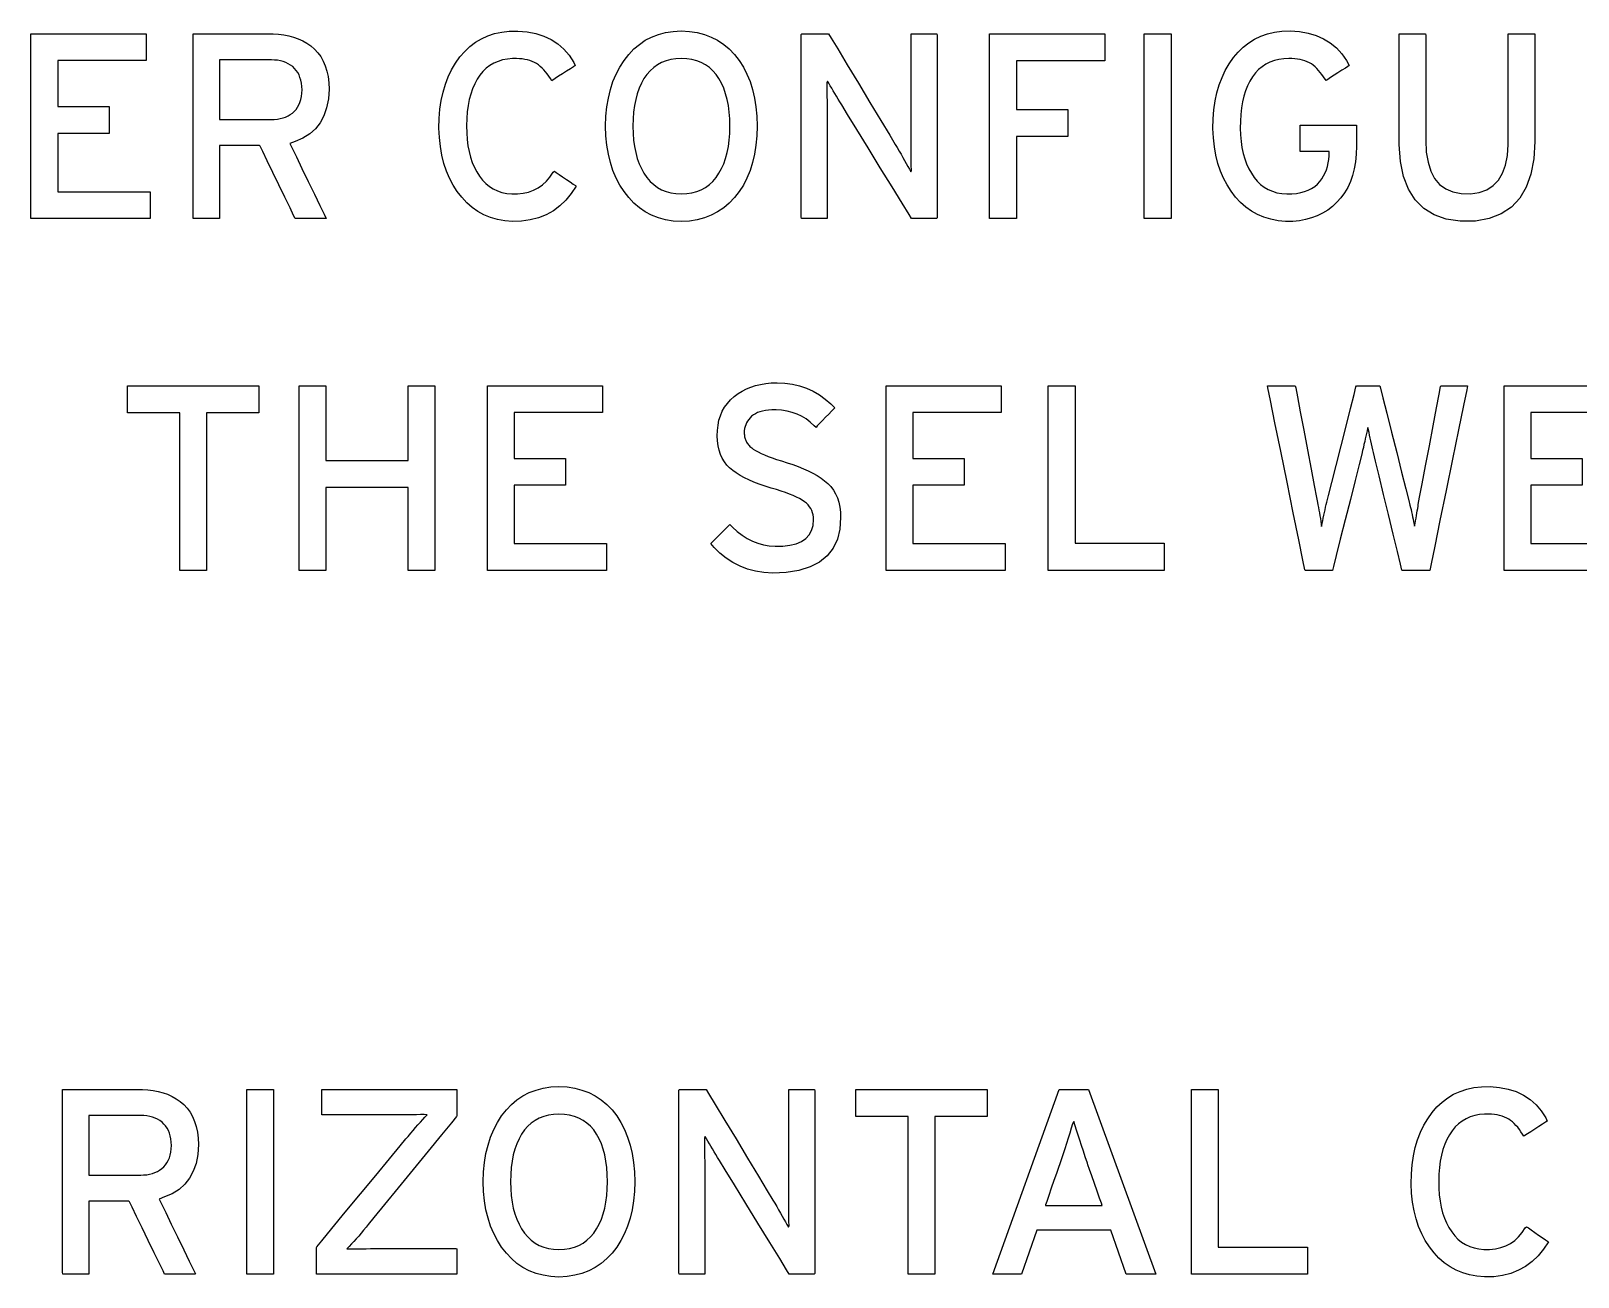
# Model space of a CAD drawing. Extents: x 1 to 47.7, y 0.2 to 33.4.
# Drawn here: x 8.241 to 10.44, y 23.892 to 25.662 of the extents above; entities that cross this region are included whole.
import ezdxf

# ---------------------------------------------------------------- set-up
doc = ezdxf.new("R2010")
doc.units = 0
doc.header["$MEASUREMENT"] = 0
doc.layers.add('6_0____DWG', color=7, linetype='CONTINUOUS')

msp = doc.modelspace()

# ---------------------------------------------------------------- linework, layer by layer
at = {"layer": '6_0____DWG'}
for points in [[(9.016, 25.4418), (9.0091, 25.4312), (9.0015, 25.4218), (8.993, 25.4137), (8.9837, 25.4068), (8.9735, 25.4012), (8.9626, 25.3969), (8.9508, 25.3939), (8.9383, 25.3921), (8.9255, 25.3917), (8.9145, 25.3927), (8.9041, 25.3946), (8.8943, 25.3974), (8.885, 25.4012), (8.8763, 25.406), (8.8681, 25.4117), (8.8606, 25.4184), (8.8535, 25.426), (8.847, 25.4344), (8.8411, 25.4434), (8.836, 25.4531), (8.8316, 25.4634), (8.828, 25.4743), (8.8251, 25.4858), (8.823, 25.498), (8.8216, 25.5109), (8.821, 25.5243), (8.8213, 25.5381), (8.8224, 25.5512), (8.8242, 25.5637), (8.8268, 25.5755), (8.8301, 25.5868), (8.8341, 25.5974), (8.839, 25.6074), (8.8446, 25.6167), (8.8509, 25.6255), (8.8577, 25.6334), (8.865, 25.6403), (8.8729, 25.6463), (8.8814, 25.6514), (8.8905, 25.6555), (8.9001, 25.6586), (8.9103, 25.6608), (8.921, 25.6621), (8.9332, 25.6623), (8.9464, 25.6612), (8.9587, 25.6588), (8.9701, 25.6551), (8.9805, 25.6502), (8.99, 25.644), (8.9985, 25.6365), (9.006, 25.6278), (9.0126, 25.6178), (9.0145, 25.6132), (9.012, 25.6115), (9.0078, 25.6088), (9.0025, 25.6054), (8.9967, 25.6017), (8.9911, 25.5981), (8.9863, 25.595), (8.9828, 25.5927), (8.9812, 25.5917), (8.9793, 25.5948), (8.9771, 25.5982), (8.9748, 25.6014), (8.9724, 25.6044), (8.97, 25.6071), (8.9675, 25.6097), (8.965, 25.612), (8.9624, 25.6141), (8.9597, 25.616), (8.9568, 25.6176), (8.9536, 25.619), (8.9503, 25.6202), (8.9468, 25.6212), (8.9432, 25.622), (8.9393, 25.6226), (8.9353, 25.623), (8.9311, 25.6232), (8.9255, 25.6232), (8.9182, 25.6225), (8.9114, 25.6212), (8.905, 25.6192), (8.899, 25.6166), (8.8934, 25.6133), (8.8883, 25.6094), (8.8835, 25.6049), (8.8792, 25.5996), (8.8753, 25.5937), (8.8718, 25.5873), (8.8687, 25.5803), (8.8661, 25.5728), (8.864, 25.5648), (8.8623, 25.5563), (8.8611, 25.5473), (8.8604, 25.5378), (8.8601, 25.5278), (8.8604, 25.5178), (8.861, 25.5084), (8.8622, 25.4994), (8.8638, 25.491), (8.8658, 25.483), (8.8683, 25.4755), (8.8713, 25.4685), (8.8748, 25.462), (8.8787, 25.456), (8.8829, 25.4504), (8.8876, 25.4456), (8.8927, 25.4414), (8.8982, 25.4379), (8.9041, 25.4351), (8.9105, 25.433), (8.9173, 25.4316), (8.9245, 25.4309), (8.9325, 25.4309), (8.9407, 25.4317), (8.9484, 25.4334), (8.9556, 25.436), (8.9622, 25.4394), (8.9683, 25.4437), (8.9738, 25.4488), (8.9788, 25.4548), (8.9833, 25.4617), (8.985, 25.4632), (8.9877, 25.4614), (8.9918, 25.4586), (8.9968, 25.4551), (9.0022, 25.4513), (9.0074, 25.4478), (9.0118, 25.4447), (9.0149, 25.4426)], [(9.2732, 25.5271), (9.2728, 25.5132), (9.2715, 25.4999), (9.2695, 25.4872), (9.2667, 25.4753), (9.2631, 25.464), (9.2588, 25.4534), (9.2536, 25.4435), (9.2477, 25.4343), (9.241, 25.4256), (9.2336, 25.4178), (9.2257, 25.4111), (9.2171, 25.4053), (9.2079, 25.4006), (9.1982, 25.3968), (9.1878, 25.3941), (9.1769, 25.3923), (9.1654, 25.3916), (9.154, 25.3923), (9.1432, 25.3941), (9.1329, 25.3968), (9.1233, 25.4006), (9.1143, 25.4053), (9.1058, 25.4111), (9.098, 25.4178), (9.0908, 25.4256), (9.0841, 25.4343), (9.078, 25.4435), (9.0728, 25.4534), (9.0683, 25.464), (9.0646, 25.4753), (9.0618, 25.4872), (9.0597, 25.4999), (9.0584, 25.5132), (9.0579, 25.5271), (9.0584, 25.5411), (9.0597, 25.5544), (9.0618, 25.5671), (9.0646, 25.5791), (9.0683, 25.5904), (9.0728, 25.6011), (9.078, 25.6111), (9.0841, 25.6205), (9.0908, 25.6291), (9.098, 25.6368), (9.1058, 25.6434), (9.1143, 25.6491), (9.1233, 25.6538), (9.1329, 25.6574), (9.1432, 25.6601), (9.154, 25.6618), (9.1654, 25.6624), (9.1769, 25.6618), (9.1878, 25.6601), (9.1982, 25.6574), (9.2079, 25.6538), (9.2171, 25.6491), (9.2257, 25.6434), (9.2336, 25.6368), (9.241, 25.6291), (9.2477, 25.6205), (9.2536, 25.6111), (9.2588, 25.6011), (9.2631, 25.5904), (9.2667, 25.5791), (9.2695, 25.5671), (9.2715, 25.5544), (9.2728, 25.5411)], [(10.1252, 25.4985), (10.1248, 25.4873), (10.1237, 25.4766), (10.1219, 25.4666), (10.1195, 25.4571), (10.1164, 25.4483), (10.1126, 25.4401), (10.1081, 25.4324), (10.1029, 25.4254), (10.0971, 25.419), (10.0908, 25.4131), (10.0841, 25.4079), (10.0769, 25.4035), (10.0693, 25.3997), (10.0613, 25.3967), (10.0528, 25.3944), (10.0439, 25.3928), (10.0346, 25.3918), (10.0243, 25.3918), (10.0135, 25.3928), (10.0032, 25.3948), (9.9935, 25.3977), (9.9844, 25.4015), (9.9758, 25.4063), (9.9677, 25.4121), (9.9603, 25.4187), (9.9533, 25.4263), (9.9469, 25.4347), (9.9411, 25.4437), (9.936, 25.4532), (9.9317, 25.4634), (9.9281, 25.4743), (9.9252, 25.4857), (9.9231, 25.4978), (9.9218, 25.5105), (9.9211, 25.5239), (9.9214, 25.5375), (9.9224, 25.5505), (9.9241, 25.5629), (9.9266, 25.5747), (9.9299, 25.5859), (9.9339, 25.5965), (9.9386, 25.6064), (9.944, 25.6158), (9.9502, 25.6245), (9.9569, 25.6324), (9.9641, 25.6394), (9.9719, 25.6455), (9.9802, 25.6507), (9.9891, 25.6549), (9.9985, 25.6582), (10.0085, 25.6605), (10.0191, 25.662), (10.0306, 25.6624), (10.0439, 25.6615), (10.0563, 25.6594), (10.0677, 25.656), (10.0783, 25.6514), (10.0878, 25.6455), (10.0965, 25.6384), (10.1042, 25.6301), (10.111, 25.6205), (10.1148, 25.6133), (10.1129, 25.6121), (10.1092, 25.6097), (10.1042, 25.6065), (10.0987, 25.603), (10.0931, 25.5994), (10.088, 25.5961), (10.0841, 25.5936), (10.0819, 25.5922), (10.0805, 25.5939), (10.0783, 25.5974), (10.076, 25.6006), (10.0736, 25.6036), (10.0712, 25.6064), (10.0688, 25.609), (10.0662, 25.6114), (10.0636, 25.6136), (10.0609, 25.6156), (10.0581, 25.6172), (10.055, 25.6186), (10.0518, 25.6198), (10.0485, 25.6209), (10.0449, 25.6217), (10.0412, 25.6224), (10.0373, 25.6229), (10.0332, 25.6232), (10.029, 25.6233), (10.0219, 25.6229), (10.0149, 25.622), (10.0083, 25.6203), (10.0021, 25.6181), (9.9963, 25.6152), (9.9909, 25.6116), (9.986, 25.6075), (9.9814, 25.6027), (9.9772, 25.5972), (9.9735, 25.5911), (9.9702, 25.5845), (9.9673, 25.5773), (9.965, 25.5697), (9.963, 25.5616), (9.9616, 25.553), (9.9606, 25.5439), (9.96, 25.5343), (9.9599, 25.5243), (9.9603, 25.5146), (9.9611, 25.5054), (9.9623, 25.4966), (9.9641, 25.4884), (9.9663, 25.4806), (9.9689, 25.4734), (9.972, 25.4666), (9.9756, 25.4603), (9.9796, 25.4544), (9.984, 25.4491), (9.9888, 25.4444), (9.994, 25.4405), (9.9996, 25.4372), (10.0056, 25.4346), (10.012, 25.4326), (10.0188, 25.4314), (10.0261, 25.4308), (10.0332, 25.431), (10.0397, 25.4316), (10.0457, 25.4327), (10.0513, 25.4342), (10.0565, 25.4362), (10.0613, 25.4386), (10.0656, 25.4414), (10.0694, 25.4447), (10.0729, 25.4484), (10.0757, 25.4524), (10.0783, 25.4566), (10.0804, 25.4609), (10.0823, 25.4653), (10.0838, 25.47), (10.085, 25.4748), (10.0858, 25.4798), (10.0863, 25.4849), (10.0864, 25.49), (10.0864, 25.49), (10.0864, 25.4901), (10.0864, 25.4903), (10.0864, 25.4904), (10.0864, 25.4906), (10.0864, 25.4908), (10.0864, 25.491), (10.0864, 25.491), (10.0864, 25.4911), (10.0842, 25.4911), (10.0798, 25.4911), (10.0737, 25.4911), (10.0669, 25.4911), (10.0599, 25.4911), (10.0535, 25.4911), (10.0484, 25.4911), (10.0454, 25.4911), (10.0449, 25.4913), (10.0449, 25.4937), (10.0449, 25.4981), (10.0449, 25.5037), (10.0449, 25.5101), (10.0449, 25.5164), (10.0449, 25.522), (10.0449, 25.5263), (10.0449, 25.5285), (10.046, 25.5287), (10.052, 25.5287), (10.062, 25.5287), (10.0744, 25.5287), (10.088, 25.5287), (10.1013, 25.5287), (10.1128, 25.5287), (10.1212, 25.5287), (10.1251, 25.5287), (10.1252, 25.528), (10.1252, 25.5254), (10.1252, 25.5215), (10.1252, 25.5167), (10.1252, 25.5116), (10.1252, 25.5067), (10.1252, 25.5025), (10.1252, 25.4996)], [(8.6648, 25.5798), (8.6638, 25.5658), (8.6614, 25.5532), (8.6575, 25.542), (8.6522, 25.532), (8.6455, 25.5234), (8.6373, 25.516), (8.6277, 25.51), (8.6166, 25.5054), (8.6091, 25.5025), (8.6123, 25.4959), (8.6183, 25.4834), (8.6263, 25.4669), (8.6352, 25.4486), (8.644, 25.4304), (8.6518, 25.4142), (8.6577, 25.4021), (8.6606, 25.3961), (8.6598, 25.3958), (8.6561, 25.3958), (8.6503, 25.3958), (8.6432, 25.3958), (8.6356, 25.3958), (8.6283, 25.3958), (8.6222, 25.3958), (8.6181, 25.3958), (8.6167, 25.3959), (8.6145, 25.4004), (8.6093, 25.4111), (8.602, 25.4262), (8.5936, 25.4437), (8.5849, 25.4615), (8.5769, 25.4779), (8.5707, 25.4909), (8.567, 25.4985), (8.5659, 25.4997), (8.5621, 25.4997), (8.5551, 25.4997), (8.5462, 25.4997), (8.5363, 25.4997), (8.5266, 25.4997), (8.5181, 25.4997), (8.5119, 25.4997), (8.509, 25.4997), (8.509, 25.4971), (8.509, 25.4878), (8.509, 25.4737), (8.509, 25.4567), (8.509, 25.4388), (8.509, 25.4218), (8.509, 25.4077), (8.509, 25.3985), (8.5089, 25.3958), (8.507, 25.3958), (8.503, 25.3958), (8.4975, 25.3958), (8.4912, 25.3958), (8.4848, 25.3958), (8.479, 25.3958), (8.4745, 25.3958), (8.4719, 25.3958), (8.4716, 25.3988), (8.4716, 25.418), (8.4716, 25.4508), (8.4716, 25.4922), (8.4716, 25.5374), (8.4716, 25.5815), (8.4716, 25.6195), (8.4716, 25.6467), (8.4716, 25.6581), (8.4751, 25.6582), (8.4856, 25.6582), (8.5011, 25.6582), (8.5195, 25.6582), (8.5387, 25.6582), (8.5568, 25.6582), (8.5715, 25.6582), (8.5809, 25.6582), (8.5853, 25.6582), (8.593, 25.6578), (8.6005, 25.6569), (8.6076, 25.6555), (8.6145, 25.6536), (8.6211, 25.6513), (8.6273, 25.6484), (8.6332, 25.645), (8.6389, 25.6411), (8.6442, 25.6366), (8.649, 25.6315), (8.6531, 25.6259), (8.6566, 25.6196), (8.6595, 25.6128), (8.6617, 25.6054), (8.6634, 25.5975), (8.6644, 25.5889)], [(9.4928, 25.3958), (9.4891, 25.4018), (9.4792, 25.4179), (9.465, 25.4409), (9.4483, 25.468), (9.431, 25.4962), (9.4148, 25.5225), (9.4017, 25.5438), (9.3934, 25.5573), (9.3908, 25.5616), (9.3883, 25.5657), (9.3859, 25.5697), (9.3836, 25.5736), (9.3814, 25.5774), (9.3792, 25.581), (9.3772, 25.5845), (9.3752, 25.588), (9.3733, 25.5913), (9.3725, 25.5891), (9.3725, 25.5828), (9.3725, 25.5763), (9.3725, 25.5696), (9.3726, 25.5627), (9.3726, 25.5556), (9.3727, 25.5482), (9.3728, 25.5407), (9.3728, 25.533), (9.3728, 25.5282), (9.3728, 25.516), (9.3728, 25.4976), (9.3728, 25.4755), (9.3728, 25.4522), (9.3728, 25.4301), (9.3728, 25.4117), (9.3728, 25.3995), (9.3728, 25.3958), (9.3711, 25.3958), (9.3672, 25.3958), (9.3619, 25.3958), (9.3557, 25.3958), (9.3494, 25.3958), (9.3436, 25.3958), (9.3391, 25.3958), (9.3364, 25.3958), (9.3359, 25.3977), (9.3359, 25.4147), (9.3359, 25.4456), (9.3359, 25.4857), (9.3359, 25.5303), (9.3359, 25.5744), (9.3359, 25.6135), (9.3359, 25.6428), (9.3359, 25.6574), (9.3366, 25.6582), (9.3398, 25.6582), (9.3449, 25.6582), (9.351, 25.6582), (9.3577, 25.6582), (9.3641, 25.6582), (9.3695, 25.6582), (9.3733, 25.6582), (9.3747, 25.6582), (9.3782, 25.6524), (9.3877, 25.6368), (9.4012, 25.6143), (9.4171, 25.588), (9.4336, 25.5606), (9.4491, 25.535), (9.4616, 25.5142), (9.4695, 25.5011), (9.4722, 25.4966), (9.475, 25.4918), (9.4777, 25.4871), (9.4803, 25.4825), (9.4828, 25.4782), (9.4852, 25.474), (9.4875, 25.4699), (9.4896, 25.4661), (9.4916, 25.4624), (9.4924, 25.4645), (9.4923, 25.471), (9.4923, 25.4777), (9.4922, 25.4846), (9.4922, 25.4916), (9.4921, 25.4989), (9.4921, 25.5063), (9.4921, 25.5139), (9.4921, 25.5217), (9.4921, 25.5265), (9.4921, 25.5386), (9.4921, 25.5569), (9.4921, 25.5789), (9.4921, 25.6021), (9.4921, 25.6241), (9.4921, 25.6424), (9.4921, 25.6546), (9.4921, 25.6582), (9.4938, 25.6582), (9.4977, 25.6582), (9.503, 25.6582), (9.5092, 25.6582), (9.5155, 25.6582), (9.5213, 25.6582), (9.5259, 25.6582), (9.5286, 25.6582), (9.529, 25.6564), (9.529, 25.6394), (9.529, 25.6084), (9.529, 25.5683), (9.529, 25.5238), (9.529, 25.4796), (9.529, 25.4405), (9.529, 25.4113), (9.529, 25.3967), (9.5283, 25.3958), (9.5254, 25.3958), (9.5207, 25.3958), (9.5149, 25.3958), (9.5087, 25.3958), (9.5027, 25.3958), (9.4976, 25.3958), (9.4941, 25.3958)], [(10.3786, 25.5052), (10.3771, 25.4806), (10.373, 25.459), (10.3664, 25.4404), (10.3571, 25.4248), (10.3452, 25.4121), (10.3307, 25.4025), (10.3137, 25.3959), (10.294, 25.3923), (10.2724, 25.392), (10.2525, 25.3951), (10.2353, 25.4012), (10.2206, 25.4103), (10.2085, 25.4224), (10.1989, 25.4375), (10.1919, 25.4556), (10.1874, 25.4767), (10.1856, 25.5009), (10.1855, 25.5098), (10.1855, 25.5233), (10.1855, 25.5439), (10.1855, 25.5689), (10.1855, 25.5954), (10.1855, 25.6203), (10.1855, 25.641), (10.1855, 25.6545), (10.1856, 25.6582), (10.1875, 25.6582), (10.1917, 25.6582), (10.1974, 25.6582), (10.2039, 25.6582), (10.2104, 25.6582), (10.2163, 25.6582), (10.2209, 25.6582), (10.2233, 25.6582), (10.2236, 25.6561), (10.2236, 25.6445), (10.2236, 25.6251), (10.2236, 25.6009), (10.2236, 25.5747), (10.2236, 25.5494), (10.2236, 25.5278), (10.2236, 25.5127), (10.2236, 25.507), (10.2243, 25.4904), (10.2267, 25.4759), (10.2306, 25.4634), (10.2361, 25.4529), (10.2432, 25.4444), (10.2519, 25.438), (10.2621, 25.4336), (10.2739, 25.4312), (10.2871, 25.431), (10.2994, 25.4329), (10.3101, 25.4367), (10.3192, 25.4426), (10.3267, 25.4503), (10.3326, 25.4601), (10.3369, 25.4718), (10.3395, 25.4855), (10.3406, 25.5011), (10.3406, 25.5082), (10.3406, 25.5219), (10.3406, 25.5427), (10.3406, 25.568), (10.3406, 25.5947), (10.3406, 25.6199), (10.3406, 25.6408), (10.3406, 25.6545), (10.3407, 25.6582), (10.3426, 25.6582), (10.3468, 25.6582), (10.3525, 25.6582), (10.359, 25.6582), (10.3655, 25.6582), (10.3714, 25.6582), (10.3759, 25.6582), (10.3784, 25.6582), (10.3786, 25.6561), (10.3786, 25.6443), (10.3786, 25.6247), (10.3786, 25.6002), (10.3786, 25.5737), (10.3786, 25.5481), (10.3786, 25.5262), (10.3786, 25.5109)], [(8.6264, 25.5787), (8.6261, 25.5835), (8.6256, 25.5881), (8.6247, 25.5923), (8.6235, 25.5963), (8.6221, 25.6), (8.6203, 25.6033), (8.6182, 25.6064), (8.6158, 25.6091), (8.6131, 25.6117), (8.6101, 25.614), (8.6068, 25.6159), (8.6034, 25.6176), (8.5996, 25.6189), (8.5957, 25.62), (8.5915, 25.6207), (8.5871, 25.6211), (8.583, 25.6213), (8.5794, 25.6213), (8.5711, 25.6213), (8.5599, 25.6213), (8.547, 25.6213), (8.534, 25.6213), (8.5224, 25.6213), (8.5136, 25.6213), (8.5092, 25.6213), (8.509, 25.6195), (8.509, 25.6122), (8.509, 25.6006), (8.509, 25.5864), (8.509, 25.5714), (8.509, 25.5573), (8.509, 25.5457), (8.509, 25.5383), (8.5092, 25.5366), (8.5136, 25.5366), (8.5224, 25.5366), (8.534, 25.5366), (8.547, 25.5366), (8.5599, 25.5366), (8.5711, 25.5366), (8.5794, 25.5366), (8.583, 25.5366), (8.587, 25.5367), (8.5914, 25.5371), (8.5955, 25.5378), (8.5994, 25.5388), (8.6031, 25.5401), (8.6065, 25.5417), (8.6097, 25.5435), (8.6127, 25.5457), (8.6155, 25.5482), (8.6179, 25.5509), (8.6201, 25.5539), (8.6219, 25.5573), (8.6235, 25.5609), (8.6247, 25.5649), (8.6256, 25.5692), (8.6261, 25.5738)], [(9.2345, 25.5271), (9.2342, 25.5374), (9.2335, 25.5472), (9.2323, 25.5565), (9.2306, 25.5652), (9.2284, 25.5733), (9.2258, 25.581), (9.2227, 25.5881), (9.219, 25.5947), (9.2149, 25.6006), (9.2103, 25.6059), (9.2053, 25.6104), (9.1998, 25.6143), (9.1938, 25.6174), (9.1874, 25.6199), (9.1805, 25.6217), (9.1732, 25.6228), (9.1654, 25.6233), (9.1578, 25.6228), (9.1506, 25.6217), (9.1438, 25.6199), (9.1375, 25.6174), (9.1316, 25.6143), (9.1262, 25.6104), (9.1212, 25.6059), (9.1166, 25.6006), (9.1124, 25.5947), (9.1088, 25.5881), (9.1056, 25.581), (9.1029, 25.5733), (9.1007, 25.5652), (9.0989, 25.5565), (9.0977, 25.5472), (9.097, 25.5374), (9.0967, 25.5271), (9.097, 25.5169), (9.0977, 25.5073), (9.0989, 25.4981), (9.1007, 25.4895), (9.1029, 25.4814), (9.1056, 25.4738), (9.1088, 25.4668), (9.1124, 25.4603), (9.1166, 25.4542), (9.1212, 25.4487), (9.1262, 25.444), (9.1316, 25.4399), (9.1375, 25.4366), (9.1438, 25.4341), (9.1506, 25.4322), (9.1578, 25.4312), (9.1654, 25.4308), (9.1732, 25.4312), (9.1805, 25.4322), (9.1874, 25.4341), (9.1938, 25.4366), (9.1998, 25.4399), (9.2053, 25.444), (9.2103, 25.4487), (9.2149, 25.4542), (9.219, 25.4603), (9.2227, 25.4668), (9.2258, 25.4738), (9.2284, 25.4814), (9.2306, 25.4895), (9.2323, 25.4981), (9.2335, 25.5073), (9.2342, 25.5169)], [(9.3919, 24.9712), (9.3908, 24.9546), (9.3873, 24.94), (9.3813, 24.9273), (9.3728, 24.9165), (9.3619, 24.9077), (9.3485, 24.9007), (9.3327, 24.8958), (9.3144, 24.8927), (9.2953, 24.8917), (9.2828, 24.8927), (9.2709, 24.8947), (9.2596, 24.8978), (9.2489, 24.9019), (9.2388, 24.907), (9.2293, 24.9131), (9.2204, 24.9203), (9.2121, 24.9284), (9.2075, 24.9342), (9.2091, 24.9358), (9.2122, 24.9389), (9.2163, 24.943), (9.2209, 24.9475), (9.2254, 24.9521), (9.2295, 24.9562), (9.2327, 24.9593), (9.2344, 24.9611), (9.2383, 24.9574), (9.2449, 24.9512), (9.2518, 24.9458), (9.259, 24.9413), (9.2664, 24.9375), (9.2741, 24.9344), (9.2821, 24.9322), (9.2903, 24.9308), (9.2987, 24.9301), (9.3095, 24.9303), (9.3198, 24.9316), (9.3286, 24.9338), (9.3362, 24.937), (9.3424, 24.9412), (9.3472, 24.9464), (9.3506, 24.9526), (9.3527, 24.9598), (9.3535, 24.968), (9.3533, 24.9715), (9.3529, 24.9748), (9.3521, 24.9778), (9.351, 24.9808), (9.3495, 24.9836), (9.3478, 24.9862), (9.3457, 24.9888), (9.3434, 24.9912), (9.3406, 24.9934), (9.3373, 24.9956), (9.3336, 24.9979), (9.3293, 25), (9.3245, 25.0022), (9.3193, 25.0043), (9.3136, 25.0065), (9.3074, 25.0085), (9.3007, 25.0106), (9.293, 25.0128), (9.2844, 25.0155), (9.2763, 25.0183), (9.2687, 25.0212), (9.2616, 25.0243), (9.2551, 25.0275), (9.249, 25.0308), (9.2435, 25.0343), (9.2386, 25.0379), (9.2341, 25.0416), (9.2301, 25.0456), (9.2266, 25.0502), (9.2237, 25.0552), (9.2212, 25.0606), (9.2193, 25.0665), (9.2178, 25.0729), (9.2169, 25.0798), (9.2165, 25.0871), (9.2167, 25.0948), (9.2176, 25.1022), (9.219, 25.1091), (9.2211, 25.1157), (9.2237, 25.1219), (9.227, 25.1278), (9.231, 25.1332), (9.2355, 25.1383), (9.2406, 25.1429), (9.2461, 25.147), (9.2518, 25.1506), (9.2579, 25.1537), (9.2643, 25.1563), (9.271, 25.1585), (9.278, 25.1602), (9.2854, 25.1614), (9.2931, 25.1622), (9.3015, 25.1624), (9.3126, 25.1618), (9.3234, 25.1603), (9.3336, 25.1579), (9.3434, 25.1546), (9.3528, 25.1503), (9.3617, 25.1452), (9.3701, 25.1392), (9.3781, 25.1323), (9.3835, 25.1267), (9.382, 25.1252), (9.3791, 25.1221), (9.3751, 25.118), (9.3706, 25.1134), (9.3661, 25.1087), (9.362, 25.1044), (9.3587, 25.1011), (9.3569, 25.0991), (9.3541, 25.1015), (9.3485, 25.1066), (9.3427, 25.111), (9.3364, 25.1148), (9.3299, 25.1179), (9.3229, 25.1204), (9.3157, 25.1222), (9.308, 25.1234), (9.3001, 25.124), (9.294, 25.1239), (9.2894, 25.1236), (9.285, 25.123), (9.281, 25.1222), (9.2772, 25.1212), (9.2738, 25.12), (9.2707, 25.1185), (9.2679, 25.1168), (9.2654, 25.1149), (9.2632, 25.1128), (9.2612, 25.1105), (9.2595, 25.1081), (9.2581, 25.1056), (9.257, 25.1029), (9.2561, 25.1002), (9.2554, 25.0973), (9.255, 25.0943), (9.2549, 25.0913), (9.255, 25.0897), (9.2551, 25.0883), (9.2552, 25.0869), (9.2554, 25.0855), (9.2557, 25.0842), (9.2561, 25.0829), (9.2565, 25.0817), (9.257, 25.0805), (9.2575, 25.0793), (9.2582, 25.0781), (9.2589, 25.0768), (9.2598, 25.0756), (9.2607, 25.0744), (9.2618, 25.0732), (9.263, 25.0721), (9.2642, 25.0709), (9.2656, 25.0698), (9.2677, 25.0683), (9.2709, 25.0662), (9.2746, 25.0641), (9.2789, 25.062), (9.2836, 25.0599), (9.2889, 25.0578), (9.2946, 25.0556), (9.3009, 25.0535), (9.3077, 25.0513), (9.3157, 25.0488), (9.3239, 25.0462), (9.3317, 25.0434), (9.339, 25.0404), (9.3459, 25.0373), (9.3523, 25.034), (9.3584, 25.0306), (9.364, 25.027), (9.3691, 25.0233), (9.3738, 25.0193), (9.378, 25.0149), (9.3816, 25.01), (9.3847, 25.0046), (9.3872, 24.9989), (9.3892, 24.9926), (9.3906, 24.9859), (9.3915, 24.9788)], [(10.2292, 24.8958), (10.2278, 24.8958), (10.224, 24.8958), (10.2185, 24.8958), (10.2121, 24.8958), (10.2053, 24.8958), (10.199, 24.8958), (10.1938, 24.8958), (10.1904, 24.8958), (10.1894, 24.8961), (10.1874, 24.9046), (10.1831, 24.9226), (10.1772, 24.9472), (10.1704, 24.9753), (10.1635, 25.0039), (10.1572, 25.0301), (10.1522, 25.0509), (10.1492, 25.0633), (10.1482, 25.0672), (10.1472, 25.0715), (10.1463, 25.0758), (10.1454, 25.0799), (10.1445, 25.0839), (10.1437, 25.0878), (10.1429, 25.0916), (10.1421, 25.0953), (10.1414, 25.0989), (10.1407, 25.0979), (10.14, 25.0943), (10.1392, 25.0906), (10.1384, 25.0868), (10.1375, 25.0828), (10.1367, 25.0788), (10.1357, 25.0747), (10.1348, 25.0704), (10.1338, 25.0661), (10.1326, 25.061), (10.1288, 25.0461), (10.1231, 25.0237), (10.1163, 24.9965), (10.109, 24.9677), (10.102, 24.9402), (10.0962, 24.9171), (10.0922, 24.9013), (10.0908, 24.8958), (10.0893, 24.8958), (10.0854, 24.8958), (10.08, 24.8958), (10.0736, 24.8958), (10.067, 24.8958), (10.0608, 24.8958), (10.0558, 24.8958), (10.0526, 24.8958), (10.0517, 24.8965), (10.0488, 24.9105), (10.043, 24.9391), (10.0352, 24.9775), (10.0263, 25.0211), (10.0173, 25.0654), (10.0091, 25.1057), (10.0026, 25.1372), (9.9989, 25.1555), (9.9987, 25.1582), (10.0013, 25.1582), (10.006, 25.1582), (10.0121, 25.1582), (10.0188, 25.1582), (10.0254, 25.1582), (10.0313, 25.1582), (10.0357, 25.1582), (10.0379, 25.1582), (10.0386, 25.1554), (10.0411, 25.1423), (10.0451, 25.1213), (10.05, 25.0952), (10.0554, 25.0671), (10.0606, 25.0399), (10.065, 25.0164), (10.0682, 24.9996), (10.0696, 24.9925), (10.0702, 24.989), (10.071, 24.9852), (10.0717, 24.9814), (10.0724, 24.9775), (10.073, 24.9736), (10.0737, 24.9696), (10.0743, 24.9656), (10.0749, 24.9616), (10.0755, 24.9584), (10.0763, 24.9623), (10.0771, 24.9663), (10.0779, 24.9702), (10.0787, 24.9741), (10.0795, 24.978), (10.0804, 24.9818), (10.0812, 24.9857), (10.082, 24.9894), (10.0827, 24.9926), (10.0851, 25.0021), (10.0898, 25.0206), (10.096, 25.0451), (10.1031, 25.0729), (10.1102, 25.1009), (10.1166, 25.1261), (10.1215, 25.1458), (10.1243, 25.1568), (10.125, 25.1582), (10.1274, 25.1582), (10.1314, 25.1582), (10.1366, 25.1582), (10.1423, 25.1582), (10.1479, 25.1582), (10.1528, 25.1582), (10.1565, 25.1582), (10.1583, 25.1582), (10.1592, 25.1548), (10.1627, 25.1409), (10.1682, 25.1191), (10.175, 25.0922), (10.1822, 25.0634), (10.1892, 25.0356), (10.1952, 25.0118), (10.1994, 24.9951), (10.201, 24.9884), (10.2018, 24.9854), (10.2026, 24.9822), (10.2033, 24.9789), (10.2041, 24.9755), (10.2048, 24.972), (10.2055, 24.9685), (10.2062, 24.9649), (10.2069, 24.9611), (10.2076, 24.9586), (10.2083, 24.9626), (10.2091, 24.9664), (10.2097, 24.9702), (10.2104, 24.9738), (10.211, 24.9772), (10.2115, 24.9806), (10.212, 24.9838), (10.2125, 24.9869), (10.2129, 24.9896), (10.2148, 24.9998), (10.2185, 25.019), (10.2232, 25.0443), (10.2286, 25.0727), (10.2339, 25.1012), (10.2387, 25.1267), (10.2424, 25.1464), (10.2444, 25.1571), (10.2451, 25.1582), (10.2479, 25.1582), (10.2526, 25.1582), (10.2585, 25.1582), (10.265, 25.1582), (10.2713, 25.1582), (10.2769, 25.1582), (10.2809, 25.1582), (10.2828, 25.1582), (10.2817, 25.1523), (10.2771, 25.13), (10.2701, 25.0957), (10.2616, 25.054), (10.2525, 25.0094), (10.2437, 24.9667), (10.2363, 24.9304), (10.2312, 24.9052)], [(8.4791, 24.0798), (8.4781, 24.0658), (8.4757, 24.0532), (8.4719, 24.042), (8.4666, 24.032), (8.4598, 24.0234), (8.4516, 24.016), (8.442, 24.01), (8.4309, 24.0054), (8.4234, 24.0025), (8.4266, 23.9959), (8.4327, 23.9834), (8.4406, 23.9669), (8.4495, 23.9486), (8.4583, 23.9304), (8.4661, 23.9142), (8.472, 23.9021), (8.4749, 23.8961), (8.4742, 23.8958), (8.4705, 23.8958), (8.4647, 23.8958), (8.4575, 23.8958), (8.4499, 23.8958), (8.4427, 23.8958), (8.4366, 23.8958), (8.4324, 23.8958), (8.4311, 23.8959), (8.4289, 23.9004), (8.4236, 23.9111), (8.4163, 23.9262), (8.4079, 23.9437), (8.3992, 23.9615), (8.3913, 23.9779), (8.385, 23.9909), (8.3813, 23.9985), (8.3803, 23.9997), (8.3764, 23.9997), (8.3694, 23.9997), (8.3605, 23.9997), (8.3506, 23.9997), (8.3409, 23.9997), (8.3324, 23.9997), (8.3262, 23.9997), (8.3234, 23.9997), (8.3233, 23.9971), (8.3233, 23.9878), (8.3233, 23.9737), (8.3233, 23.9567), (8.3233, 23.9388), (8.3233, 23.9218), (8.3233, 23.9077), (8.3233, 23.8985), (8.3232, 23.8958), (8.3214, 23.8958), (8.3173, 23.8958), (8.3118, 23.8958), (8.3055, 23.8958), (8.2991, 23.8958), (8.2933, 23.8958), (8.2888, 23.8958), (8.2863, 23.8958), (8.286, 23.8988), (8.286, 23.918), (8.286, 23.9508), (8.286, 23.9922), (8.286, 24.0374), (8.286, 24.0815), (8.286, 24.1195), (8.286, 24.1467), (8.286, 24.1581), (8.2894, 24.1582), (8.2999, 24.1582), (8.3154, 24.1582), (8.3338, 24.1582), (8.3531, 24.1582), (8.3711, 24.1582), (8.3858, 24.1582), (8.3952, 24.1582), (8.3996, 24.1582), (8.4074, 24.1578), (8.4148, 24.1569), (8.422, 24.1555), (8.4288, 24.1536), (8.4354, 24.1513), (8.4416, 24.1484), (8.4476, 24.145), (8.4532, 24.1411), (8.4585, 24.1366), (8.4633, 24.1315), (8.4674, 24.1259), (8.4709, 24.1196), (8.4738, 24.1128), (8.4761, 24.1054), (8.4777, 24.0975), (8.4787, 24.0889)], [(8.6469, 23.8958), (8.6469, 23.8972), (8.6469, 23.901), (8.6469, 23.9063), (8.6469, 23.9126), (8.6469, 23.9192), (8.6469, 23.9253), (8.6469, 23.9302), (8.6469, 23.9334), (8.6473, 23.9346), (8.6544, 23.9432), (8.6687, 23.9605), (8.6878, 23.9836), (8.7094, 24.0097), (8.7311, 24.0359), (8.7507, 24.0596), (8.7658, 24.0779), (8.7741, 24.0879), (8.7771, 24.0915), (8.7808, 24.0959), (8.7843, 24.1), (8.7878, 24.1041), (8.7912, 24.108), (8.7946, 24.1118), (8.7979, 24.1154), (8.8011, 24.1189), (8.8042, 24.1223), (8.8001, 24.1226), (8.7946, 24.1224), (8.7889, 24.1223), (8.783, 24.1222), (8.777, 24.1221), (8.7707, 24.1221), (8.7642, 24.122), (8.7576, 24.122), (8.7517, 24.122), (8.7472, 24.122), (8.737, 24.122), (8.7229, 24.122), (8.7067, 24.122), (8.69, 24.122), (8.6748, 24.122), (8.6627, 24.122), (8.6556, 24.122), (8.6544, 24.1222), (8.6544, 24.1246), (8.6544, 24.1289), (8.6544, 24.1344), (8.6544, 24.1406), (8.6544, 24.1467), (8.6544, 24.1521), (8.6544, 24.1561), (8.6544, 24.1581), (8.658, 24.1582), (8.6737, 24.1582), (8.6986, 24.1582), (8.7292, 24.1582), (8.7621, 24.1582), (8.7937, 24.1582), (8.8206, 24.1582), (8.8393, 24.1582), (8.8463, 24.1582), (8.8463, 24.1568), (8.8463, 24.1531), (8.8463, 24.1478), (8.8463, 24.1415), (8.8463, 24.135), (8.8463, 24.1289), (8.8463, 24.1239), (8.8463, 24.1208), (8.8459, 24.1196), (8.8388, 24.111), (8.8247, 24.0937), (8.8058, 24.0706), (8.7845, 24.0445), (8.763, 24.0182), (8.7436, 23.9945), (8.7286, 23.9762), (8.7204, 23.9661), (8.7175, 23.9625), (8.7139, 23.9582), (8.7104, 23.954), (8.7069, 23.9499), (8.7035, 23.946), (8.7002, 23.9422), (8.6968, 23.9386), (8.6936, 23.9351), (8.6903, 23.9318), (8.6945, 23.9315), (8.7, 23.9316), (8.7057, 23.9317), (8.7115, 23.9318), (8.7176, 23.9319), (8.7239, 23.932), (8.7303, 23.932), (8.737, 23.9321), (8.7429, 23.9321), (8.7477, 23.9321), (8.7585, 23.9321), (8.7735, 23.9321), (8.7907, 23.9321), (8.8084, 23.9321), (8.8245, 23.9321), (8.8374, 23.9321), (8.845, 23.9321), (8.8463, 23.9318), (8.8463, 23.9295), (8.8463, 23.9252), (8.8463, 23.9197), (8.8463, 23.9135), (8.8463, 23.9074), (8.8463, 23.902), (8.8463, 23.898), (8.8463, 23.8959), (8.8425, 23.8958), (8.8261, 23.8958), (8.8003, 23.8958), (8.7685, 23.8958), (8.7343, 23.8958), (8.7015, 23.8958), (8.6735, 23.8958), (8.6541, 23.8958)], [(9.0993, 24.0271), (9.0988, 24.0132), (9.0976, 23.9999), (9.0955, 23.9872), (9.0927, 23.9753), (9.0892, 23.964), (9.0848, 23.9534), (9.0797, 23.9435), (9.0738, 23.9343), (9.0671, 23.9256), (9.0597, 23.9178), (9.0517, 23.9111), (9.0431, 23.9053), (9.034, 23.9006), (9.0242, 23.8968), (9.0139, 23.8941), (9.003, 23.8923), (8.9915, 23.8916), (8.98, 23.8923), (8.9692, 23.8941), (8.959, 23.8968), (8.9493, 23.9006), (8.9403, 23.9053), (8.9319, 23.9111), (8.9241, 23.9178), (8.9168, 23.9256), (8.9101, 23.9343), (8.9041, 23.9435), (8.8988, 23.9534), (8.8943, 23.964), (8.8907, 23.9753), (8.8878, 23.9872), (8.8857, 23.9999), (8.8845, 24.0132), (8.884, 24.0271), (8.8845, 24.0411), (8.8857, 24.0544), (8.8878, 24.0671), (8.8907, 24.0791), (8.8943, 24.0904), (8.8988, 24.1011), (8.9041, 24.1111), (8.9101, 24.1205), (8.9168, 24.1291), (8.9241, 24.1368), (8.9319, 24.1434), (8.9403, 24.1491), (8.9493, 24.1538), (8.959, 24.1574), (8.9692, 24.1601), (8.98, 24.1618), (8.9915, 24.1624), (9.003, 24.1618), (9.0139, 24.1601), (9.0242, 24.1574), (9.034, 24.1538), (9.0431, 24.1491), (9.0517, 24.1434), (9.0597, 24.1368), (9.0671, 24.1291), (9.0738, 24.1205), (9.0797, 24.1111), (9.0848, 24.1011), (9.0892, 24.0904), (9.0927, 24.0791), (9.0955, 24.0671), (9.0976, 24.0544), (9.0988, 24.0411)], [(9.3188, 23.8958), (9.3151, 23.9018), (9.3053, 23.9179), (9.2911, 23.9409), (9.2744, 23.968), (9.2571, 23.9962), (9.2409, 24.0225), (9.2277, 24.0438), (9.2195, 24.0573), (9.2168, 24.0616), (9.2143, 24.0657), (9.212, 24.0697), (9.2097, 24.0736), (9.2074, 24.0774), (9.2053, 24.081), (9.2032, 24.0845), (9.2012, 24.088), (9.1993, 24.0913), (9.1985, 24.0891), (9.1985, 24.0828), (9.1986, 24.0763), (9.1986, 24.0696), (9.1986, 24.0627), (9.1987, 24.0556), (9.1987, 24.0482), (9.1988, 24.0407), (9.1989, 24.033), (9.1989, 24.0282), (9.1989, 24.016), (9.1989, 23.9976), (9.1989, 23.9755), (9.1989, 23.9522), (9.1989, 23.9301), (9.1989, 23.9117), (9.1989, 23.8995), (9.1989, 23.8958), (9.1972, 23.8958), (9.1933, 23.8958), (9.1879, 23.8958), (9.1818, 23.8958), (9.1755, 23.8958), (9.1697, 23.8958), (9.1651, 23.8958), (9.1624, 23.8958), (9.1619, 23.8977), (9.1619, 23.9147), (9.1619, 23.9456), (9.1619, 23.9857), (9.1619, 24.0303), (9.1619, 24.0744), (9.1619, 24.1135), (9.1619, 24.1428), (9.1619, 24.1574), (9.1627, 24.1582), (9.1659, 24.1582), (9.1709, 24.1582), (9.1771, 24.1582), (9.1837, 24.1582), (9.1901, 24.1582), (9.1956, 24.1582), (9.1994, 24.1582), (9.2008, 24.1582), (9.2043, 24.1524), (9.2137, 24.1368), (9.2272, 24.1143), (9.2432, 24.088), (9.2597, 24.0606), (9.2751, 24.035), (9.2876, 24.0142), (9.2955, 24.0011), (9.2982, 23.9966), (9.3011, 23.9918), (9.3038, 23.9871), (9.3064, 23.9825), (9.3089, 23.9782), (9.3112, 23.974), (9.3135, 23.9699), (9.3156, 23.9661), (9.3177, 23.9624), (9.3185, 23.9645), (9.3184, 23.971), (9.3183, 23.9777), (9.3183, 23.9846), (9.3182, 23.9916), (9.3182, 23.9989), (9.3182, 24.0063), (9.3181, 24.0139), (9.3181, 24.0217), (9.3181, 24.0265), (9.3181, 24.0386), (9.3181, 24.0569), (9.3181, 24.0789), (9.3181, 24.1021), (9.3181, 24.1241), (9.3181, 24.1424), (9.3181, 24.1546), (9.3182, 24.1582), (9.3199, 24.1582), (9.3237, 24.1582), (9.3291, 24.1582), (9.3352, 24.1582), (9.3416, 24.1582), (9.3473, 24.1582), (9.3519, 24.1582), (9.3546, 24.1582), (9.3551, 24.1564), (9.3551, 24.1394), (9.3551, 24.1084), (9.3551, 24.0683), (9.3551, 24.0238), (9.3551, 23.9796), (9.3551, 23.9405), (9.3551, 23.9113), (9.3551, 23.8967), (9.3544, 23.8958), (9.3514, 23.8958), (9.3467, 23.8958), (9.3409, 23.8958), (9.3347, 23.8958), (9.3288, 23.8958), (9.3237, 23.8958), (9.3202, 23.8958)], [(10.3977, 23.9418), (10.3909, 23.9312), (10.3832, 23.9218), (10.3747, 23.9137), (10.3654, 23.9068), (10.3552, 23.9012), (10.3443, 23.8969), (10.3326, 23.8939), (10.32, 23.8921), (10.3072, 23.8917), (10.2963, 23.8927), (10.2858, 23.8946), (10.276, 23.8974), (10.2667, 23.9012), (10.258, 23.906), (10.2498, 23.9117), (10.2423, 23.9184), (10.2353, 23.926), (10.2287, 23.9344), (10.2228, 23.9434), (10.2177, 23.9531), (10.2133, 23.9634), (10.2097, 23.9743), (10.2068, 23.9858), (10.2047, 23.998), (10.2034, 24.0109), (10.2027, 24.0243), (10.203, 24.0381), (10.2041, 24.0512), (10.2059, 24.0637), (10.2085, 24.0755), (10.2118, 24.0868), (10.2159, 24.0974), (10.2207, 24.1074), (10.2263, 24.1167), (10.2326, 24.1255), (10.2394, 24.1334), (10.2467, 24.1403), (10.2547, 24.1463), (10.2631, 24.1514), (10.2722, 24.1555), (10.2818, 24.1586), (10.292, 24.1608), (10.3028, 24.1621), (10.3149, 24.1623), (10.3281, 24.1612), (10.3405, 24.1588), (10.3518, 24.1551), (10.3622, 24.1502), (10.3717, 24.144), (10.3802, 24.1365), (10.3877, 24.1278), (10.3943, 24.1178), (10.3962, 24.1132), (10.3937, 24.1115), (10.3895, 24.1088), (10.3842, 24.1054), (10.3785, 24.1017), (10.3728, 24.0981), (10.368, 24.095), (10.3645, 24.0927), (10.363, 24.0917), (10.361, 24.0948), (10.3588, 24.0982), (10.3565, 24.1014), (10.3542, 24.1044), (10.3517, 24.1071), (10.3493, 24.1097), (10.3467, 24.112), (10.3441, 24.1141), (10.3414, 24.116), (10.3385, 24.1176), (10.3353, 24.119), (10.332, 24.1202), (10.3285, 24.1212), (10.3249, 24.122), (10.321, 24.1226), (10.317, 24.123), (10.3128, 24.1232), (10.3072, 24.1232), (10.2999, 24.1225), (10.2931, 24.1212), (10.2867, 24.1192), (10.2807, 24.1166), (10.2751, 24.1133), (10.27, 24.1094), (10.2653, 24.1049), (10.261, 24.0996), (10.257, 24.0937), (10.2535, 24.0873), (10.2504, 24.0803), (10.2478, 24.0728), (10.2457, 24.0648), (10.2441, 24.0563), (10.2429, 24.0473), (10.2421, 24.0378), (10.2419, 24.0278), (10.2421, 24.0178), (10.2427, 24.0084), (10.2439, 23.9994), (10.2455, 23.991), (10.2475, 23.983), (10.2501, 23.9755), (10.2531, 23.9685), (10.2565, 23.962), (10.2604, 23.956), (10.2647, 23.9504), (10.2693, 23.9456), (10.2744, 23.9414), (10.2799, 23.9379), (10.2859, 23.9351), (10.2922, 23.933), (10.299, 23.9316), (10.3062, 23.9309), (10.3142, 23.9309), (10.3225, 23.9317), (10.3301, 23.9334), (10.3373, 23.936), (10.3439, 23.9394), (10.35, 23.9437), (10.3555, 23.9488), (10.3606, 23.9548), (10.365, 23.9617), (10.3668, 23.9632), (10.3694, 23.9614), (10.3735, 23.9586), (10.3785, 23.9551), (10.3839, 23.9513), (10.3891, 23.9478), (10.3935, 23.9447), (10.3966, 23.9426)], [(8.4407, 24.0787), (8.4405, 24.0835), (8.4399, 24.0881), (8.439, 24.0923), (8.4379, 24.0963), (8.4364, 24.1), (8.4346, 24.1033), (8.4325, 24.1064), (8.4301, 24.1091), (8.4274, 24.1117), (8.4244, 24.114), (8.4212, 24.1159), (8.4177, 24.1176), (8.414, 24.1189), (8.41, 24.12), (8.4058, 24.1207), (8.4014, 24.1211), (8.3974, 24.1213), (8.3937, 24.1213), (8.3855, 24.1213), (8.3742, 24.1213), (8.3613, 24.1213), (8.3483, 24.1213), (8.3367, 24.1213), (8.3279, 24.1213), (8.3235, 24.1213), (8.3233, 24.1195), (8.3233, 24.1122), (8.3233, 24.1006), (8.3233, 24.0864), (8.3233, 24.0714), (8.3233, 24.0573), (8.3233, 24.0457), (8.3233, 24.0383), (8.3235, 24.0366), (8.3279, 24.0366), (8.3367, 24.0366), (8.3483, 24.0366), (8.3613, 24.0366), (8.3742, 24.0366), (8.3855, 24.0366), (8.3937, 24.0366), (8.3974, 24.0366), (8.4013, 24.0367), (8.4057, 24.0371), (8.4098, 24.0378), (8.4137, 24.0388), (8.4174, 24.0401), (8.4208, 24.0417), (8.424, 24.0435), (8.427, 24.0457), (8.4298, 24.0482), (8.4323, 24.0509), (8.4344, 24.0539), (8.4363, 24.0573), (8.4378, 24.0609), (8.439, 24.0649), (8.4399, 24.0692), (8.4404, 24.0738)], [(9.0605, 24.0271), (9.0603, 24.0374), (9.0595, 24.0472), (9.0583, 24.0565), (9.0567, 24.0652), (9.0545, 24.0733), (9.0518, 24.081), (9.0487, 24.0881), (9.0451, 24.0947), (9.041, 24.1006), (9.0364, 24.1059), (9.0313, 24.1104), (9.0258, 24.1143), (9.0199, 24.1174), (9.0135, 24.1199), (9.0066, 24.1217), (8.9993, 24.1228), (8.9915, 24.1233), (8.9838, 24.1228), (8.9766, 24.1217), (8.9699, 24.1199), (8.9636, 24.1174), (8.9577, 24.1143), (8.9522, 24.1104), (8.9472, 24.1059), (8.9426, 24.1006), (8.9385, 24.0947), (8.9348, 24.0881), (8.9316, 24.081), (8.9289, 24.0733), (8.9267, 24.0652), (8.925, 24.0565), (8.9238, 24.0472), (8.923, 24.0374), (8.9228, 24.0271), (8.923, 24.0169), (8.9238, 24.0073), (8.925, 23.9981), (8.9267, 23.9895), (8.9289, 23.9814), (8.9316, 23.9738), (8.9348, 23.9668), (8.9385, 23.9603), (8.9426, 23.9542), (8.9472, 23.9487), (8.9522, 23.944), (8.9577, 23.9399), (8.9636, 23.9366), (8.9699, 23.9341), (8.9766, 23.9322), (8.9838, 23.9312), (8.9915, 23.9308), (8.9993, 23.9312), (9.0066, 23.9322), (9.0135, 23.9341), (9.0199, 23.9366), (9.0258, 23.9399), (9.0313, 23.944), (9.0364, 23.9487), (9.041, 23.9542), (9.0451, 23.9603), (9.0487, 23.9668), (9.0518, 23.9738), (9.0545, 23.9814), (9.0567, 23.9895), (9.0583, 23.9981), (9.0595, 24.0073), (9.0603, 24.0169)], [(9.7426, 24.0537), (9.7396, 24.0623), (9.7369, 24.0706), (9.7342, 24.0785), (9.7317, 24.0861), (9.7294, 24.0933), (9.7271, 24.1002), (9.7251, 24.1067), (9.7231, 24.1129), (9.7214, 24.1093), (9.7195, 24.103), (9.7175, 24.0962), (9.7153, 24.0891), (9.7129, 24.0816), (9.7104, 24.0738), (9.7076, 24.0655), (9.7048, 24.0569), (9.7032, 24.0524), (9.7015, 24.0473), (9.6986, 24.039), (9.695, 24.0287), (9.6912, 24.0178), (9.6876, 24.0075), (9.6848, 23.9992), (9.683, 23.9941), (9.6832, 23.9932), (9.689, 23.9932), (9.6994, 23.9932), (9.7129, 23.9932), (9.7276, 23.9932), (9.7417, 23.9932), (9.7536, 23.9932), (9.7615, 23.9932), (9.7636, 23.9933), (9.7624, 23.9967), (9.7599, 24.0039), (9.7565, 24.0137), (9.7527, 24.0246), (9.7489, 24.0353), (9.7457, 24.0446), (9.7434, 24.0512)]]:
    msp.add_lwpolyline(points, close=True, dxfattribs=at)
for points in [[(8.2411, 25.3958), (8.2411, 25.6582), (8.4049, 25.6582), (8.4049, 25.6202), (8.2792, 25.6202), (8.2792, 25.5549), (8.3522, 25.5549), (8.3522, 25.5169), (8.2792, 25.5169), (8.2792, 25.4339), (8.4104, 25.4339), (8.4104, 25.3958), (8.2411, 25.3958)], [(9.6416, 25.6198), (9.6416, 25.5509), (9.7147, 25.5509), (9.7147, 25.5125), (9.6416, 25.5125), (9.6416, 25.3958), (9.6036, 25.3958), (9.6036, 25.6582), (9.7674, 25.6582), (9.7674, 25.6198), (9.6416, 25.6198)], [(9.8235, 25.3958), (9.8235, 25.6582), (9.8616, 25.6582), (9.8616, 25.3958), (9.8235, 25.3958)], [(8.4906, 25.1198), (8.4906, 24.8958), (8.4526, 24.8958), (8.4526, 25.1198), (8.3784, 25.1198), (8.3784, 25.1582), (8.5649, 25.1582), (8.5649, 25.1198), (8.4906, 25.1198)], [(8.7772, 24.8958), (8.7772, 25.0136), (8.6602, 25.0136), (8.6602, 24.8958), (8.6222, 24.8958), (8.6222, 25.1582), (8.6602, 25.1582), (8.6602, 25.052), (8.7772, 25.052), (8.7772, 25.1582), (8.8153, 25.1582), (8.8153, 24.8958), (8.7772, 24.8958)], [(8.8899, 24.8958), (8.8899, 25.1582), (9.0536, 25.1582), (9.0536, 25.1202), (8.9279, 25.1202), (8.9279, 25.0549), (9.0009, 25.0549), (9.0009, 25.0169), (8.9279, 25.0169), (8.9279, 24.9339), (9.0591, 24.9339), (9.0591, 24.8958), (8.8899, 24.8958)], [(9.4564, 24.8958), (9.4564, 25.1582), (9.6201, 25.1582), (9.6201, 25.1202), (9.4944, 25.1202), (9.4944, 25.0549), (9.5675, 25.0549), (9.5675, 25.0169), (9.4944, 25.0169), (9.4944, 24.9339), (9.6256, 24.9339), (9.6256, 24.8958), (9.4564, 24.8958)], [(9.6869, 24.8958), (9.6869, 25.1582), (9.725, 25.1582), (9.725, 24.9343), (9.8517, 24.9343), (9.8517, 24.8958), (9.6869, 24.8958)], [(10.3347, 24.8958), (10.3347, 25.1582), (10.4985, 25.1582), (10.4985, 25.1202), (10.3728, 25.1202), (10.3728, 25.0549), (10.4458, 25.0549), (10.4458, 25.0169), (10.3728, 25.0169), (10.3728, 24.9339), (10.504, 24.9339), (10.504, 24.8958), (10.3347, 24.8958)], [(8.5478, 23.8958), (8.5478, 24.1582), (8.5859, 24.1582), (8.5859, 23.8958), (8.5478, 23.8958)], [(9.5257, 24.1198), (9.5257, 23.8958), (9.4877, 23.8958), (9.4877, 24.1198), (9.4135, 24.1198), (9.4135, 24.1582), (9.6, 24.1582), (9.6, 24.1198), (9.5257, 24.1198)], [(9.7977, 23.8958), (9.7757, 23.9581), (9.6706, 23.9581), (9.6488, 23.8958), (9.608, 23.8958), (9.7025, 24.1582), (9.7442, 24.1582), (9.8398, 23.8958), (9.7977, 23.8958)], [(9.8905, 23.8958), (9.8905, 24.1582), (9.9286, 24.1582), (9.9286, 23.9343), (10.0554, 23.9343), (10.0554, 23.8958), (9.8905, 23.8958)]]:
    msp.add_lwpolyline(points, dxfattribs=at)

doc.saveas('drawing.dxf')
